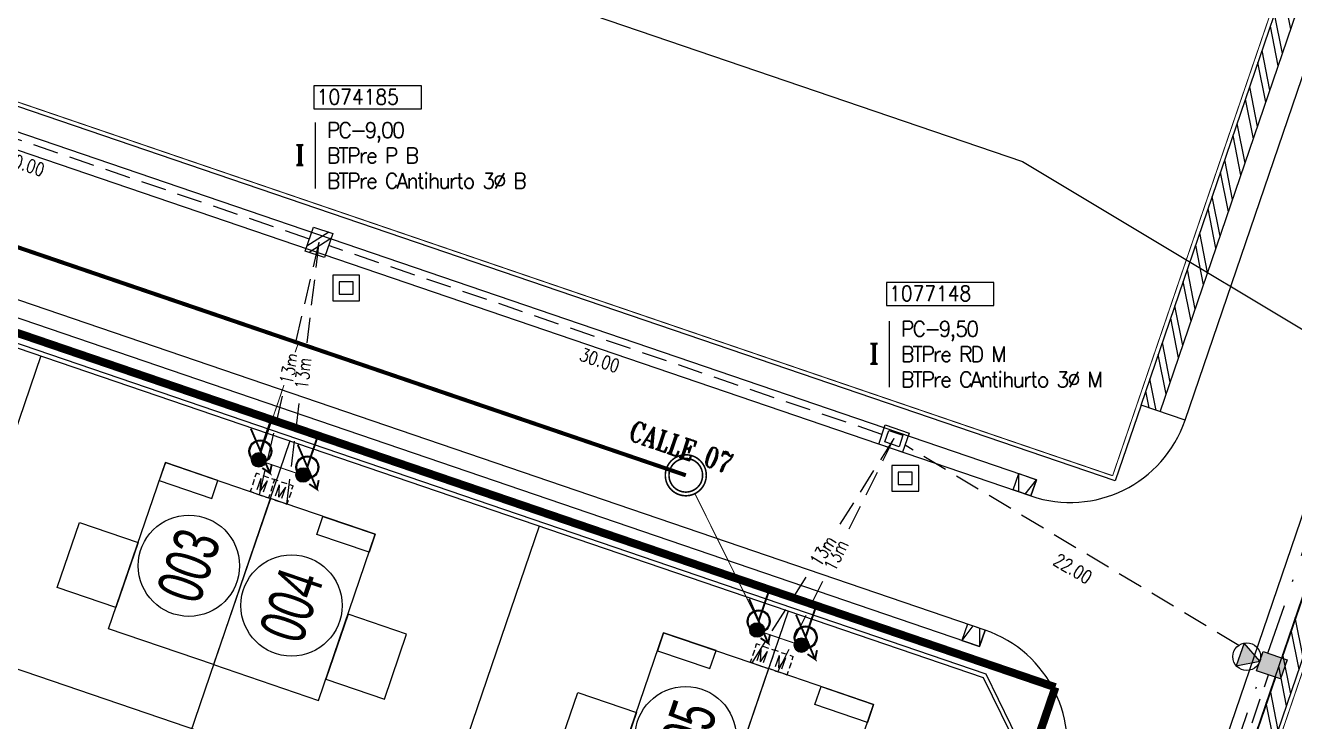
# Model space of a CAD drawing. Extents: x 0 to 336586, y 0 to 6284468.
# Drawn here: x 335317.4 to 335380.1, y 6277964.6 to 6277999 of the extents above; entities that cross this region are included whole.
import ezdxf
from ezdxf.enums import TextEntityAlignment as Align

# ---------------------------------------------------------------- set-up
doc = ezdxf.new("R2010")
doc.units = 0
doc.header["$LTSCALE"] = 5
for name, pattern in [('DASHDOTX2', [2, 1, -0.5, 0, -0.5]), ('DASHED', [0.75, 0.5, -0.25]), ('HIDDEN', [0.375, 0.25, -0.125])]:
    doc.linetypes.add(name, pattern=pattern)
for name, color, linetype in [('ACOM-P', 251, 'DASHED'), ('CALLES-URBANAS', 6, 'Continuous'), ('COTAS', 11, 'Continuous'), ('EQUIPOS', 240, 'Continuous'), ('EQUIPOS_E', 240, 'Continuous'), ('EQUIPOS_P', 240, 'Continuous'), ('ESTRUCTURAS', 42, 'Continuous'), ('ESTRUCTURAS_P', 42, 'Continuous'), ('GRILLA', 254, 'Continuous'), ('LAP_A_E', 100, 'Continuous'), ('LBT_A_P', 100, 'DASHED'), ('LINEA-EDIFICACION-URBANA', 21, 'Continuous'), ('LMT_A_E', 10, 'DASHDOTX2'), ('MUROS', 8, 'Continuous'), ('Numero', 42, 'Continuous'), ('PLANTA', 6, 'Continuous'), ('POSTES_E', 41, 'Continuous'), ('POSTES_P', 41, 'Continuous'), ('Prosan Agua Potable D. Arranque', 1, 'Continuous'), ('Prosan Agua Potable D. MAP', 5, 'Continuous'), ('Prosan Agua Potable P. Cañeria Proyectada', 1, 'Continuous'), ('Prosan Alcantarillado D. Union Domiciliaria', 4, 'Continuous'), ('Prosan Alcantarillado P. CI Proyectada', 1, 'Continuous'), ('Prosan Alcantarillado P. Colector Proyectado', 1, 'Continuous'), ('Prosan General Linea Oficial', 6, 'DASHDOTX2'), ('Prosan Pavimentación Dispositivo de Rodados Proyectado', 8, 'Continuous'), ('Prosan Pavimentación Vereda Existente', 8, 'Continuous'), ('Prosan Pavimentación Vereda Existente Hatch', 8, 'Continuous'), ('Prosan Pavimentación Vereda Proyectada', 8, 'Continuous'), ('PUNTO-DE-INTERES', 254, 'Continuous'), ('servicios', 6, 'Continuous'), ('TEXTO', 2, 'Continuous'), ('TEXTO-BT_P', 151, 'Continuous')]:
    doc.layers.add(name, color=color, linetype=linetype)
doc.styles.add('2mm', font='simplex.shx', dxfattribs={"width": 0.8, "height": 0.65})
doc.styles.add('ARIAL', font='arial.ttf', dxfattribs={"width": 0.82})
doc.styles.add('ROMANS', font='romans.shx', dxfattribs={"height": 1})
doc.styles.add('ROMANT', font='romant.shx', dxfattribs={"height": 2})
doc.styles.add('Swis-50', font='swissc.ttf', dxfattribs={"width": 0.85})
doc.dimstyles.new('ACOMETIDA 500', dxfattribs={"dimtxt": 0.65, "dimasz": 1.8, "dimexe": 1.25, "dimexo": 0.625, "dimtad": 0, "dimdec": 0, "dimtxsty": '2mm', "dimblk": 'NONE', "dimcen": 2.5, "dimse1": 1, "dimse2": 1, "dimclrd": 256, "dimclrt": 2, "dimadec": 0, "dimazin": 0, "dimtfac": 1, "dimtdec": 0, "dimtmove": 0, "dimatfit": 3, "dimldrblk": 'NONE', "dimfxl": 1, "dimtfill": 1, "dimlwd": -1, "dimarcsym": 2})
doc.dimstyles.new('GRILLA X 500', dxfattribs={"dimtxt": 0.5, "dimasz": 1.8, "dimexe": 1.25, "dimexo": 0.625, "dimtad": 0, "dimdec": 0, "dimtxsty": 'ROMANS', "dimblk": 'NONE', "dimcen": 2.5, "dimse1": 1, "dimse2": 1, "dimsd1": 1, "dimsd2": 1, "dimclrd": 256, "dimclrt": 256, "dimadec": 0, "dimazin": 0, "dimtfac": 1, "dimtdec": 0, "dimtmove": 0, "dimatfit": 3, "dimldrblk": 'NONE', "dimfxlon": 1, "dimtfill": 1, "dimlwd": -1, "dimarcsym": 2})
doc.dimstyles.new('VANO 500', dxfattribs={"dimtxt": 0.65, "dimasz": 1.8, "dimexe": 0, "dimexo": 8, "dimgap": 1.2, "dimtad": 0, "dimdec": 0, "dimzin": 0, "dimdsep": 46, "dimtxsty": '2mm', "dimblk": 'NONE', "dimcen": 0, "dimse1": 1, "dimse2": 1, "dimsd1": 1, "dimsd2": 1, "dimclrd": 7, "dimclrt": 2, "dimadec": 0, "dimazin": 0, "dimtfac": 1, "dimtdec": 0, "dimtofl": 0, "dimtmove": 0, "dimatfit": 3, "dimldrblk": 'NONE', "dimfxl": 1, "dimtfill": 1, "dimtolj": 1, "dimtzin": 0, "dimlwd": 25, "dimarcsym": 0})
pattern_1 = [(101.1514259075973, (398815.021874129, 6884201.188221465), (-0.9345162955458134, -0.1842160236226215), []), (101.1514259075973, (398815.2719743277, 6884201.561132399), (-0.9345162955458134, -0.1842160236226215), [])]

# ---------------------------------------------------------------- blocks, each defined once
blk = doc.blocks.new('A$C461B3DCE')
at = {"layer": 'Prosan Agua Potable D. MAP', "ltscale": 2}
h = blk.add_hatch(color=4, dxfattribs=at)
h.dxf.hatch_style = 1
edge = h.paths.add_edge_path()
edge.add_line((0.7710314885518511, 0.5448670548734738), (0.7504819952160025, 0.5306253450311521))
edge.add_arc((0.5218886427903211, 0.3768014163459124), 0.2755298927691394, 393.9372072948622, 430.8894317799293)
edge.add_arc((0.5219586611189867, 0.376749035538496), 0.2755564759331746, 70.90675392884668, 215.492820778389)
edge.add_line((0.2976038094080948, 0.2167606861423788), (0.2770543160722461, 0.2025189763000571))
edge.add_arc((0.5218886427903213, 0.3768014163459125), 0.3005298927691393, 70.88943177992928, 215.4447158899646, ccw=False)
edge.add_arc((0.5218886427903213, 0.3768014163459125), 0.3005298927691391, 394.0026343322039, 430.88943177992934, ccw=False)
h = blk.add_hatch(color=4, dxfattribs=at)
h.dxf.hatch_style = 1
edge = h.paths.add_edge_path()
edge.add_line((0.7622593604771488, 0.557190258923689), (0.7420747884321109, 0.5424359027211417))
edge.add_arc((0.521888642790321, 0.3768014163459126), 0.2755298927691394, 0, 36.95222448506712, ccw=False)
edge.add_arc((0.5218620722195667, 0.376884724929531), 0.2755564759331746, 215.3966110015403, 359.98267785108266, ccw=False)
edge.add_line((0.2972388881172841, 0.2172733325026044), (0.2770543160722462, 0.2025189763000571))
edge.add_arc((0.5218886427903211, 0.3768014163459128), 0.3005298927691393, 215.4447158899647, 360)
edge.add_arc((0.5218886427903211, 0.3768014163459128), 0.3005298927691391, 0, 36.88679744772544)
at = {"layer": 'Prosan Agua Potable D. MAP', "color": 4, "ltscale": 2, "const_width": 0.05}
blk.add_lwpolyline([(9.38084215e-08, 1.08246816e-07), (1.023286459401971, 0.7479937492063158), (0.9377070762315523, 0.5236589383472321), (1.023286459402515, 0.7479937492077511), (0.7832410503892931, 0.7426890532315298)], dxfattribs=at)
at = {"layer": 'Prosan Agua Potable D. MAP', "color": 4, "ltscale": 2}
for radius in [0.3005298927691391, 0.2755298927691391]:
    blk.add_circle((0.5218886427903211, 0.3768014163459128), radius, dxfattribs=at)
blk = doc.blocks.new('agua potable')
at = {"layer": 'Prosan Agua Potable D. Arranque', "color": 4, "const_width": 0.1}
for points in [[(335818.5739257123, 6282655.662708103), (335819.1020576586, 6282657.209785028)], [(335820.8911254836, 6282654.871676187), (335821.4192574295, 6282656.418753113)], [(335843.1796941787, 6282647.262936788), (335843.7078261249, 6282648.810013713)], [(335845.4968939498, 6282646.471904872), (335846.0250258958, 6282648.018981796)]]:
    blk.add_lwpolyline(points, dxfattribs=at)
at = {"layer": 'Prosan Agua Potable P. Cañeria Proyectada', "color": 4, "const_width": 0.4}
for points in [[(335785.0710327251, 6282668.827094503), (335781.940034807, 6282667.289748243), (335772.6086495307, 6282639.954967698), (335847.7035621382, 6282614.319511773), (335857.8317732408, 6282643.988464408)], [(335857.8317732405, 6282643.988464408), (335785.0710327253, 6282668.827094503)]]:
    blk.add_lwpolyline(points, dxfattribs=at)
at = {"layer": 'Prosan Agua Potable D. MAP', "color": 4, "ltscale": 20}
for p, xscale, yscale, zscale, rotation in [((335818.1023150593, 6282656.760492283), 1.885254132835699, 1.885254132835699, 1.885254132835699, 257.0827137300424), ((335820.4195148302, 6282655.969460364), 1.885254132835698, 1.885254132835698, 1.885254132835698, 257.0827137440164), ((335842.7080835256, 6282648.360720963), 1.885254132835699, 1.885254132835699, 1.885254132835699, 257.0827137300424), ((335845.0252832964, 6282647.569689048), 1.885254132835698, 1.885254132835698, 1.885254132835698, 257.0827137440164)]:
    blk.add_blockref('A$C461B3DCE', p, dxfattribs=dict(at, xscale=xscale, yscale=yscale, zscale=zscale, rotation=rotation))
blk = doc.blocks.new('UD')
at = {"layer": 'Prosan Alcantarillado D. Union Domiciliaria', "true_color": 0x57ffab}
h = blk.add_hatch(color=101, dxfattribs=at)
edge = h.paths.add_edge_path()
edge.add_arc((6.984919e-10, 0), 0.3200000000000001, 0, 360)
at = {"layer": 'Prosan Alcantarillado D. Union Domiciliaria', "color": 7}
for radius in [0.36, 0.3200000000000001]:
    blk.add_circle((6.984919e-10, 0), radius, dxfattribs=at)
at = {"layer": 'Prosan Alcantarillado D. Union Domiciliaria', "color": 7, "ltscale": 10, "style": 'ARIAL', "oblique": 359.9999998988733, "width": 1.199999998176862}
blk.add_text('C.I.', height=0.2121039574924962, dxfattribs=at).set_placement((0, 0), align=Align.MIDDLE_CENTER)
blk = doc.blocks.new('ALCANTARILLADO')
at = {"layer": 'Prosan Alcantarillado D. Union Domiciliaria', "color": 5, "ltscale": 20, "const_width": 0.05}
for points in [[(34.27158502714883, 6.587847407558002), (36.12400608399184, 12.0142146141734)], [(36.01266920675698, 5.593333527212963), (34.50322339759441, 6.108619184000418)], [(58.87735349358991, -1.811923907371238), (55.70699602166133, 4.575989505043253)], [(60.61843767318351, -2.80643778888043), (59.10899186405004, -2.291152131045237)]]:
    blk.add_lwpolyline(points, dxfattribs=at)
at = {"layer": 'Prosan Alcantarillado P. CI Proyectada', "color": 5, "ltscale": 2, "const_width": 0.078, "elevation": -499.809}
for points in [[(54.24473178478365, 5.482711876509711, 1), (56.26923739995982, 5.482711876509711, 1)], [(54.42673178469704, 5.482711876509711, 1), (56.08723739998823, 5.482711876509711, 1)]]:
    blk.add_lwpolyline(points, format="xyb", close=True, dxfattribs=at)
at = {"layer": 'Prosan Alcantarillado P. Colector Proyectado', "color": 5, "const_width": 0.2, "elevation": -499.809}
blk.add_lwpolyline([(55.25698459234263, 5.482711876509711), (-4.536487276905973, 25.89465270622168)], dxfattribs=at)
at = {"layer": 'Prosan Alcantarillado D. Union Domiciliaria', "color": 5, "ltscale": 20, "rotation": 164.1749875561904}
for p in [(34.16913708507491, 6.24273232719861), (36.35902486117993, 5.495161426020786), (58.77490555157419, -2.157038988778368), (60.96479332754825, -2.904609889141284)]:
    blk.add_blockref('UD', p, dxfattribs=at)
blk = doc.blocks.new('A$C5C7937C3')
at = {"layer": 'Prosan Pavimentación Dispositivo de Rodados Proyectado'}
for p, q in [((-0.6315782112360468, 6.903170517231955, -1.978999999999999), (-3.000010038471373, -8.76825652e-08, -1.978999999999999)), ((2.131585714683748, 6.903170517231955, -1.978999999999999), (4.500017541919078, -8.76825652e-08, -1.978999999999999))]:
    blk.add_line(p, q, dxfattribs=at)
at = {"layer": 'Prosan Pavimentación Dispositivo de Rodados Proyectado', "elevation": -1.978999999999999}
blk.add_lwpolyline([(4.500017541919078, 6.903170517231955), (-3.000010038489562, 6.903170517227408), (-3.000010038489562, -8.76825652e-08), (4.500017541919078, -8.76825652e-08)], close=True, dxfattribs=at)
blk = doc.blocks.new('A$C12F70A7C')
at = {"layer": 'MUROS'}
for points in [[(0, -8.672000000951812), (-5.476999999998952, -8.672000000951812), (-5.476999999998952, 0), (0, 0)], [(-2.738500000006752, 0), (-5.476999999998952, 0), (-5.476999999998952, -0.9399999999441206), (-2.738500000006752, -0.9399999999441206)], [(0, -8.672000000951812), (5.4769999999844, -8.672000000951812), (5.4769999999844, 0), (0, 0)], [(2.7384999999922, 0), (5.4769999999844, 0), (5.4769999999844, -0.9399999999441206), (2.7384999999922, -0.9399999999441206)], [(-5.476999999998952, -7.557999999960883), (-8.53499999998894, -7.557999999960883), (-8.53499999998894, -4.169999999925493), (-5.476999999998952, -4.169999999925493)], [(5.4769999999844, -7.557999999960883), (8.534999999974389, -7.557999999960883), (8.534999999974389, -4.169999999925493), (5.4769999999844, -4.169999999925493)]]:
    blk.add_lwpolyline(points, close=True, dxfattribs=at)
blk = doc.blocks.new('PLANTA')
at = {"layer": 'Prosan Pavimentación Vereda Existente Hatch'}
h = blk.add_hatch(dxfattribs=at)
h.set_pattern_fill('ANSI32', color=256, scale=0.1, angle=56.15142590759736, style=0)
h.set_pattern_definition(pattern_1)
h.paths.add_polyline_path([(335862.0600578288, 6282657.91948131), (335863.0064335393, 6282657.596413182), (335884.8683448549, 6282721.637338556), (335883.8675549295, 6282721.801009061)])
h = blk.add_hatch(dxfattribs=at)
h.set_pattern_fill('ANSI32', color=256, scale=0.1, angle=56.15142590759736, style=0)
h.set_pattern_definition(pattern_1)
h.paths.add_polyline_path([(335885.962184604, 6282689.864422089, 0.4142135623746002), (335883.8041300797, 6282688.804799199), (335857.634341649, 6282612.144646125, 0.4142135623718838), (335858.6939645394, 6282609.986591601), (335868.6042608989, 6282606.603473401, 0.0919958164870329), (335869.3487965127, 6282607.40597104), (335859.0170326669, 6282610.932967311, -0.4142135623731831), (335858.5807173591, 6282611.821577998), (335884.7505057899, 6282688.481731071, -0.4142135623708436), (335885.6391164763, 6282688.918046379), (335895.9708803227, 6282685.391050109, 0.0919958164701466), (335895.8724809645, 6282686.481303889)])
at = {"layer": 'CALLES-URBANAS', "flags": 128}
blk.add_lwpolyline([(335764.6056093313, 6282643.902243065), (335772.9246136165, 6282668.271417604, -0.4142135623730951), (335789.4273835081, 6282676.374416178), (335856.6200589357, 6282653.436579121, 0.4142135623730951), (335864.2367219626, 6282657.176424617), (335887.3160367231, 6282724.78353604)], format="xyb", dxfattribs=at)
blk.add_lwpolyline([(335856.4040532256, 6282612.564634691), (335882.5738416564, 6282689.224787764)], dxfattribs=at)
at = {"layer": 'CALLES-URBANAS'}
blk.add_lwpolyline([(335864.2367219626, 6282657.176424617), (335862.0600578289, 6282657.91948131), (335860.783938725, 6282654.181297255), (335775.610124803, 6282683.257428736), (335758.4552072286, 6282633.004878523), (335841.0779855381, 6282604.799604449), (335842.9139906376, 6282601.060350468), (335825.3846916452, 6282549.711110578), (335821.6454376644, 6282547.875105478), (335738.8333842127, 6282576.144993177), (335738.4457024597, 6282575.009342324), (335820.3072013961, 6282547.063949289), (335820.0325934876, 6282546.259529935)], dxfattribs=at)
at = {"layer": 'CALLES-URBANAS', "flags": 128}
blk.add_lwpolyline([(335779.5492435883, 6282666.009940711), (335772.1994436859, 6282644.479893303, 0.414213562374913), (335775.9392891819, 6282636.863230276), (335843.1319646093, 6282613.925393218, 0.4142135623730951), (335850.7486276363, 6282617.665238714), (335858.0984275387, 6282639.195286122, 0.4142135623730951), (335854.3585820426, 6282646.811949149), (335787.165906615, 6282669.749786207, 0.4142135623730951)], format="xyb", close=True, dxfattribs=at)
at = {"layer": 'LINEA-EDIFICACION-URBANA', "ltscale": 0.2}
for p, q in [((335807.7324568087, 6282660.351407989), (335798.0404129814, 6282631.960136681)), ((335820.0353410419, 6282656.15152233), (335810.3432972145, 6282627.760251023)), ((335778.2806760239, 6282654.55557176), (335852.0979814231, 6282629.356257808)), ((335832.3382252751, 6282651.951636672), (335822.6461814478, 6282623.560365364)), ((335844.6411095083, 6282647.751751013), (335834.949065681, 6282619.360479706))]:
    blk.add_line(p, q, dxfattribs=at)
blk.add_lwpolyline([(335848.1657245694, 6282617.837348776), (335844.5751951851, 6282616.074368702), (335776.111399244, 6282639.446133343), (335774.3484191701, 6282643.036662728), (335782.212913687, 6282666.074424576), (335785.8034430713, 6282667.837404651), (335854.2672390123, 6282644.465640009), (335856.0302190863, 6282640.875110625), (335848.1657245694, 6282617.837348776)], dxfattribs=at)
at = {"layer": 'Prosan General Linea Oficial', "ltscale": 0.2, "const_width": 0.05}
for points in [[(335883.6673969445, 6282721.833743162), (335860.6592772086, 6282654.435186022)], [(335860.6592772085, 6282654.435186022), (335775.4854632865, 6282683.511317505), (335758.201318461, 6282632.880217006)]]:
    blk.add_lwpolyline(points, dxfattribs=at)
blk.add_lwpolyline([(335893.651297443, 6282682.982869295), (335891.888317369, 6282686.57339868), (335887.778069725, 6282687.976530645), (335884.1875403405, 6282686.213550571), (335859.5222330923, 6282613.960531245), (335861.2852131663, 6282610.370001861), (335865.3954608103, 6282608.966869895), (335868.9859901948, 6282610.72984997)], close=True, dxfattribs=at)
at = {"layer": 'Prosan Pavimentación Vereda Existente'}
for points in [[(335862.0600578294, 6282657.91948131), (335883.8675549295, 6282721.801009061)], [(335863.0064335392, 6282657.596413182), (335884.8683448549, 6282721.637338556)], [(335857.634341649, 6282612.144646125), (335883.8041300797, 6282688.804799199)], [(335858.5807173591, 6282611.821577998), (335884.7505057901, 6282688.481731071)]]:
    blk.add_lwpolyline(points, dxfattribs=at)
at = {"layer": 'Prosan Pavimentación Vereda Proyectada'}
for points in [[(335856.6200589357, 6282653.436579121), (335856.8946668441, 6282654.240998475), (335776.3580939022, 6282681.734096131), (335759.978539834, 6282633.752847622), (335840.515112776, 6282606.259749965), (335840.8704877163, 6282607.300763246)], [(335854.3585820426, 6282646.811949149), (335854.0839741341, 6282646.007529795), (335786.8912987066, 6282668.945366853), (335787.1659066151, 6282669.749786207)], [(335858.0984275386, 6282639.195286122), (335855.921763405, 6282639.938342815), (335856.2462580684, 6282640.888897331), (335854.4102529687, 6282644.628151312), (335785.7896563659, 6282668.053443632), (335782.050402385, 6282666.217438533), (335774.132380188, 6282643.022876021), (335775.9683852876, 6282639.283622041), (335844.5889818905, 6282615.85832972), (335848.3282358714, 6282617.69433482), (335848.5719635027, 6282618.408295407), (335850.7486276362, 6282617.665238714)]]:
    blk.add_lwpolyline(points, dxfattribs=at)
at = {"layer": 'PUNTO-DE-INTERES', "color": 8}
for centre in [(335815.0433218309, 6282649.991873508), (335820.1122045304, 6282648.02729896), (335839.5733337845, 6282641.526275179)]:
    blk.add_circle(centre, 2.5, dxfattribs=at)
at = {"layer": 'Prosan Pavimentación Dispositivo de Rodados Proyectado', "yscale": 0.1231318257598217, "zscale": 0.1231318257598217}
for p, xscale, rotation in [((335856.370284436, 6282654.420009021, 0.2436778831786871), -0.1231318257598217, 161.1514259083288), ((335853.5595917324, 6282646.186540361, 0.2436778831786871), 0.1231318257598217, 341.1514259080773)]:
    blk.add_blockref('A$C5C7937C3', p, dxfattribs=dict(at, xscale=xscale, rotation=rotation))
at = {"layer": 'PUNTO-DE-INTERES', "xscale": -1, "rotation": 341.1514259085047}
for p in [(335819.0661270639, 6282653.312367092), (335819.0661270639, 6282653.312367092), (335819.0661270639, 6282653.312367092), (335843.6718955304, 6282644.912595775), (335843.6718955304, 6282644.912595775), (335843.6718955304, 6282644.912595775)]:
    blk.add_blockref('A$C12F70A7C', p, dxfattribs=at)
at = {"layer": 'PUNTO-DE-INTERES', "color": 8, "char_height": 2.25, "attachment_point": 5, "rotation": 71.15142590850466, "line_spacing_factor": 0.6, "style": 'Swis-50'}
for s, insert in [('\\fArial Narrow|b0|i0|c00|p39;\\H1x;\\W0.8;003', (335815.0380601281, 6282649.993669717)), ('\\fArial Narrow|b0|i0|c00|p39;\\H1x;\\W0.8;004', (335820.1082582531, 6282648.028646117)), ('\\fArial Narrow|b0|i0|c00|p39;\\H1x;\\W0.8;005', (335839.5621526661, 6282641.530092123))]:
    blk.add_mtext(s, dxfattribs=dict(at, insert=insert))
at = {"layer": 'TEXTO', "style": 'ROMANT', "width": 0.8}
blk.add_text('CALLE 07', height=1, rotation=341.1514259368298, dxfattribs=at).set_placement((335839.3477510983, 6282655.854855384), align=Align.MIDDLE_CENTER)
blk = doc.blocks.new('EM-BT_P')
at = {"layer": 'EQUIPOS'}
for p, q in [((-1.59583581811421, 0.990598165203636), (-1.59583581811421, 1.595838092819461)), ((-0.990595890498426, 1.595417830392476), (-1.59583581811421, 1.595417830392476)), ((-1.59583581811421, 0.4940551486930361), (-1.59583581811421, -0.4940706556385237)), ((-0.4940528739877835, 1.595417830392476), (0.4940729303437621, 1.595417830392476)), ((0.9906159468543903, 1.595417830392476), (1.595855874470174, 1.595417830392476)), ((1.595855874470174, 0.990598165203636), (1.595855874470174, 1.595838092819461)), ((1.595855874470174, 0.4940551486930361), (1.595855874470174, -0.4940706556385237)), ((-1.59583581811421, -0.9906136721491804), (-1.59583581811421, -1.595853599764949)), ((-0.990595890498426, -1.595433337337964), (-1.59583581811421, -1.595433337337964)), ((-0.4940528739877835, -1.595433337337964), (0.4940729303437621, -1.595433337337964)), ((0.9906159468543903, -1.595433337337964), (1.595855874470174, -1.595433337337964)), ((1.595855874470174, -0.9906136721491804), (1.595855874470174, -1.595853599764949))]:
    blk.add_line(p, q, dxfattribs=at)
at = {"layer": 'EQUIPOS', "style": 'ROMANS', "width": 0.8}
blk.add_text('M', height=1.98, dxfattribs=at).set_placement((-0.9147899827143248, -0.9896123134684556))
blk = doc.blocks.new('PC-11-5_E')
at = {"layer": 'POSTES_E'}
blk.add_lwpolyline([(-1.000007490111759, 1.250024174724103), (0.9999925098882407, 1.250024174724103), (0.9999925098882407, -1.249975825275897), (-1.000007490111759, -1.249975825275897)], close=True, dxfattribs=at)
blk.add_solid([(-1.000007490111759, 1.250024174724103), (0.9999925098882407, 1.250024174724103), (-1.000007490111759, -1.249975825275897), (0.9999925098882407, -1.249975825275897)], dxfattribs=at)
blk = doc.blocks.new('LUM-150W_E')
at = {"layer": 'EQUIPOS_E', "linetype": 'Continuous'}
blk.add_hatch(color=50, dxfattribs=at).paths.add_polyline_path([(-1.184300804563508, 2.052656395711328), (7.292464620271594e-05, 0.001260921570409357), (1.184446653855913, 2.052656395711328)])
at = {"layer": 'EQUIPOS_E', "color": 50, "linetype": 'Continuous', "flags": 128}
blk.add_lwpolyline([(-1.184300804563508, 2.052656395711328), (7.292464620266043e-05, 0.001260921570409579), (1.184446653855913, 2.052656395711328)], close=True, dxfattribs=at)
at = {"layer": 'EQUIPOS_E', "color": 50, "linetype": 'Continuous'}
blk.add_circle((7.29246462028279e-05, 1.368857904330984), 1.36885790627348, dxfattribs=at)
blk = doc.blocks.new('*D116')
at = {"layer": 'Defpoints', "color": 0, "linetype": 'HIDDEN', "ltscale": 0.25, "transparency": 16777216}
for p in [(335377.4067187991, 6277967.902758132), (335378.9259999059, 6277967.380266948), (335370.4701786963, 6277942.792733625)]:
    blk.add_point(p, dxfattribs=at)
at = {"layer": 'COTAS', "color": 2, "linetype": 'HIDDEN', "ltscale": 0.25, "transparency": 16777216, "insert": (335373.1788081934, 6277955.608991471), "char_height": 0.65, "attachment_point": 5, "rotation": 71.02155528032202, "style": '2mm', "bg_fill": 3, "box_fill_scale": 1.1, "bg_fill_color": 256, "bg_fill_true_color": 13158600, "bg_fill_transparency": 0}
blk.add_mtext('\\A1;26.00', dxfattribs=at)
blk = doc.blocks.new('_None')
blk = doc.blocks.new('*D117')
at = {"layer": 'Defpoints', "color": 0, "linetype": 'HIDDEN', "ltscale": 0.25, "transparency": 16777216}
for p in [(335385.8627634477, 6277992.490978355), (335387.3820562193, 6277991.968483948), (335378.9260125549, 6277967.380266587)]:
    blk.add_point(p, dxfattribs=at)
at = {"layer": 'COTAS', "color": 2, "linetype": 'HIDDEN', "ltscale": 0.25, "transparency": 16777216, "insert": (335381.6347416146, 6277980.196869674), "char_height": 0.65, "attachment_point": 5, "rotation": 71.02158193319326, "style": '2mm', "bg_fill": 3, "box_fill_scale": 1.1, "bg_fill_color": 256, "bg_fill_true_color": 13158600, "bg_fill_transparency": 0}
blk.add_mtext('\\A1;26.00', dxfattribs=at)
blk = doc.blocks.new('PC-11-5-R_P')
at = {"layer": 'POSTES_P'}
for points in [[(-0.9999657893680478, 1.250017720109184), (1.000034210631952, 1.250017720109184), (1.000034210631952, -1.249982279890816), (-0.9999657893680478, -1.249982279890816)], [(-0.6076441962093213, 0.7368020719475794), (0.607712617473112, 0.7368020719475794), (0.607712617473112, -0.7367666317292105), (-0.6076441962093213, -0.7367666317292105)]]:
    blk.add_lwpolyline(points, close=True, dxfattribs=at)
blk = doc.blocks.new('PC-9_P')
at = {"layer": 'POSTES_E'}
for p, q in [((0.6083982158431285, 1.249984817137545), (-1.000003517699549, -0.7605173497908027)), ((0.9999964823004506, 0.728340590182853), (-0.5826881361359098, -1.250015182862455))]:
    blk.add_line(p, q, dxfattribs=at)
blk.add_lwpolyline([(-1.000003517699549, 1.249984817137545), (0.9999964823004506, 1.249984817137545), (0.9999964823004506, -1.250015182862455), (-1.000003517699549, -1.250015182862455)], close=True, dxfattribs=at)
blk = doc.blocks.new('*D134')
at = {"layer": 'Defpoints', "color": 0, "linetype": 'HIDDEN', "ltscale": 0.25, "transparency": 16777216}
for p in [(335303.4836441115, 6277997.95990749), (335331.8746460334, 6277988.267080019), (335331.5400719971, 6277987.287088151)]:
    blk.add_point(p, dxfattribs=at)
at = {"layer": 'COTAS', "color": 2, "linetype": 'HIDDEN', "ltscale": 0.25, "transparency": 16777216, "insert": (335317.3445710361, 6277992.133501886), "char_height": 0.65, "attachment_point": 5, "rotation": 341.14984330161224, "style": '2mm', "bg_fill": 3, "box_fill_scale": 1.1, "bg_fill_color": 256, "bg_fill_true_color": 13158600, "bg_fill_transparency": 0}
blk.add_mtext('\\A1;30.00', dxfattribs=at)
blk = doc.blocks.new('*D135')
at = {"layer": 'Defpoints', "color": 0, "ltscale": 0.5, "transparency": 16777216}
for p in [(335331.8746460329, 6277988.267080019), (335360.2657232557, 6277978.574242883), (335359.9311443144, 6277977.594236648)]:
    blk.add_point(p, dxfattribs=at)
at = {"layer": 'COTAS', "color": 2, "ltscale": 0.5, "transparency": 16777216, "insert": (335345.7356081561, 6277982.4406624), "char_height": 0.65, "attachment_point": 5, "rotation": 341.14984330160166, "style": '2mm', "bg_fill": 3, "box_fill_scale": 1.1, "bg_fill_color": 256, "bg_fill_true_color": 13158600, "bg_fill_transparency": 0}
blk.add_mtext('\\A1;30.00', dxfattribs=at)
blk = doc.blocks.new('*D136')
at = {"layer": 'Defpoints', "color": 0, "linetype": 'HIDDEN', "ltscale": 0.25, "transparency": 16777216}
for p in [(335360.2656561891, 6277978.57426578), (335378.9260125551, 6277967.380266588), (335378.4315093425, 6277966.555931512)]:
    blk.add_point(p, dxfattribs=at)
at = {"layer": 'COTAS', "color": 2, "linetype": 'HIDDEN', "ltscale": 0.25, "transparency": 16777216, "insert": (335369.1013311599, 6277972.152931109), "char_height": 0.65, "attachment_point": 5, "rotation": 329.041243664907, "style": '2mm', "bg_fill": 3, "box_fill_scale": 1.1, "bg_fill_color": 256, "bg_fill_true_color": 13158600, "bg_fill_transparency": 0}
blk.add_mtext('\\A1;22.00', dxfattribs=at)
blk = doc.blocks.new('*D235')
at = {"layer": 'ACOM-P', "ltscale": 0.5, "transparency": 16777216}
for p, q in [((335331.8746546227, 6277988.267067205), (335330.7113832466, 6277983.340963602)), ((335328.9307627236, 6277975.800572467), (335330.0940340997, 6277980.726676069))]:
    blk.add_line(p, q, dxfattribs=at)
at = {"layer": 'Defpoints', "color": 0, "ltscale": 0.5, "transparency": 16777216}
for p in [(335331.8746530092, 6277988.267067586), (335331.8746546227, 6277988.267067205), (335328.93076111, 6277975.800572848)]:
    blk.add_point(p, dxfattribs=at)
at = {"layer": 'ACOM-P', "color": 2, "ltscale": 0.5, "transparency": 16777216, "insert": (335330.4027086725, 6277982.033819836), "char_height": 0.65, "attachment_point": 5, "rotation": 76.7133313752178, "style": '2mm', "bg_fill": 3, "box_fill_scale": 1.1, "bg_fill_color": 256, "bg_fill_true_color": 13158600, "bg_fill_transparency": 0}
blk.add_mtext('13m', dxfattribs=at)
blk = doc.blocks.new('*D236')
at = {"layer": 'ACOM-P', "ltscale": 0.5, "transparency": 16777216}
for p, q in [((335331.8746031389, 6277988.267073352), (335331.2456713431, 6277983.135002701)), ((335330.2899931665, 6277975.336688234), (335330.9189249625, 6277980.468758886))]:
    blk.add_line(p, q, dxfattribs=at)
at = {"layer": 'Defpoints', "color": 0, "ltscale": 0.5, "transparency": 16777216}
for p in [(335331.8746545858, 6277988.267067048), (335330.2899931665, 6277975.336688234), (335330.2900446134, 6277975.336681929)]:
    blk.add_point(p, dxfattribs=at)
at = {"layer": 'ACOM-P', "color": 2, "ltscale": 0.5, "transparency": 16777216, "insert": (335331.0822981526, 6277981.801880793), "char_height": 0.65, "attachment_point": 5, "rotation": 83.01327820678456, "style": '2mm', "bg_fill": 3, "box_fill_scale": 1.1, "bg_fill_color": 256, "bg_fill_true_color": 13158600, "bg_fill_transparency": 0}
blk.add_mtext('13m', dxfattribs=at)
blk = doc.blocks.new('*D239')
at = {"layer": 'ACOM-P', "ltscale": 0.5, "transparency": 16777216}
for p, q in [((335360.2656833027, 6277978.574269902), (335357.997059572, 6277974.020099284)), ((335354.5307101184, 6277967.061542599), (335356.799333849, 6277971.615713215))]:
    blk.add_line(p, q, dxfattribs=at)
at = {"layer": 'Defpoints', "color": 0, "ltscale": 0.5, "transparency": 16777216}
for p in [(335360.2656533304, 6277978.574284832), (335354.5306801456, 6277967.061557529), (335354.5307101184, 6277967.061542599)]:
    blk.add_point(p, dxfattribs=at)
at = {"layer": 'ACOM-P', "color": 2, "ltscale": 0.5, "transparency": 16777216, "insert": (335357.3981967107, 6277972.817906249), "char_height": 0.65, "attachment_point": 5, "rotation": 63.520175830421174, "style": '2mm', "bg_fill": 3, "box_fill_scale": 1.1, "bg_fill_color": 256, "bg_fill_true_color": 13158600, "bg_fill_transparency": 0}
blk.add_mtext('13m', dxfattribs=at)
blk = doc.blocks.new('*D240')
at = {"layer": 'ACOM-P', "ltscale": 0.5, "transparency": 16777216}
for p, q in [((335360.2656566966, 6277978.574282702), (335357.4795401953, 6277974.170234581)), ((335353.2573176632, 6277967.496116256), (335356.0434341645, 6277971.900164375))]:
    blk.add_line(p, q, dxfattribs=at)
at = {"layer": 'Defpoints', "color": 0, "ltscale": 0.5, "transparency": 16777216}
for p in [(335360.2656533299, 6277978.574284831), (335360.2656566966, 6277978.574282702), (335353.2573142969, 6277967.496118385)]:
    blk.add_point(p, dxfattribs=at)
at = {"layer": 'ACOM-P', "color": 2, "ltscale": 0.5, "transparency": 16777216, "insert": (335356.7614871794, 6277973.035199479), "char_height": 0.65, "attachment_point": 5, "rotation": 57.681480063272986, "style": '2mm', "bg_fill": 3, "box_fill_scale": 1.1, "bg_fill_color": 256, "bg_fill_true_color": 13158600, "bg_fill_transparency": 0}
blk.add_mtext('13m', dxfattribs=at)
blk = doc.blocks.new('CA 3Ø-P')
at = {"layer": 'ESTRUCTURAS'}
for points in [[(-1.307126184576191, -1.266878571361303), (1.346075665089302, -1.266878571361303), (1.346075665089302, 1.246819127351046), (-1.307126184576191, 1.246819127351046)], [(-0.676001158892177, -0.6099489843472838), (0.7149506394052878, -0.6099489843472838), (0.7149506394052878, 0.5898895403370261), (-0.676001158892177, 0.5898895403370261)]]:
    blk.add_lwpolyline(points, close=True, dxfattribs=at)
blk = doc.blocks.new('*D440')
at = {"layer": 'Defpoints', "color": 0, "ltscale": 0.5, "transparency": 16777216}
for p in [(335402.3497128253, 6277986.733224559), (335398.5975279866, 6277900), (0, 0)]:
    blk.add_point(p, dxfattribs=at)
at = {"layer": 'GRILLA', "ltscale": 0.5, "transparency": 16777216, "insert": (335402.3497128243, 6277991.143938844), "char_height": 1, "attachment_point": 5, "rotation": 90, "style": 'ROMANS', "bg_fill": 3, "box_fill_scale": 1.1, "bg_fill_color": 256, "bg_fill_true_color": 13158600, "bg_fill_transparency": 0}
blk.add_mtext('X-335399', dxfattribs=at)

msp = doc.modelspace()

# ---------------------------------------------------------------- linework, layer by layer
at = {"layer": 'LAP_A_E', "ltscale": 0.5}
for points in [[(335379.4434983353, 6277967.731937801), (335387.7366715908, 6277991.846529292)], [(335370.9874002766, 6277943.143599465), (335379.1182850825, 6277966.786294379)]]:
    msp.add_lwpolyline(points, dxfattribs=at)
at = {"layer": 'LBT_A_P', "ltscale": 0.5}
for points in [[(335331.4014595252, 6277988.428618031), (335304.0751178785, 6277997.757957534)], [(335359.6741685115, 6277978.776202411), (335332.34783192, 6277988.105540189)], [(335377.2905337277, 6277968.361361304), (335360.8138130923, 6277978.245453521)], [(335370.6327849051, 6277943.265554122), (335378.7633932797, 6277966.907445239)]]:
    msp.add_lwpolyline(points, dxfattribs=at)
at = {"layer": 'LMT_A_E', "ltscale": 0.5}
for points in [[(335378.7337147291, 6277967.974239518), (335387.0274408474, 6277992.090438604)], [(335370.2781695335, 6277943.387508778), (335378.4085014767, 6277967.028596098)]]:
    msp.add_lwpolyline(points, dxfattribs=at)

# ---------------------------------------------------------------- block references
at = {"layer": 'EQUIPOS_E', "ltscale": 5, "xscale": 0.5, "yscale": 0.5, "zscale": 0.5, "rotation": 71.02155528695087}
msp.add_blockref('LUM-150W_E', (335378.3355872317, 6277967.581817169), dxfattribs=at)
at = {"layer": 'EQUIPOS_P', "ltscale": 5, "xscale": 0.3, "yscale": 0.3, "zscale": 0.3, "rotation": 341.1514259146094}
for p in [(335329.0853883611, 6277976.253537626), (335329.9915909407, 6277975.944316787), (335353.7791048173, 6277967.823743146), (335354.685307397, 6277967.514522307)]:
    msp.add_blockref('EM-BT_P', p, dxfattribs=at)
at = {"layer": 'PLANTA'}
msp.add_blockref('PLANTA', (-489.5943777723587, -4677.696606804617), dxfattribs=at)
at = {"layer": 'POSTES_E', "ltscale": 5, "xscale": 0.5, "yscale": 0.5, "zscale": 0.5, "rotation": 71.15142590787066}
msp.add_blockref('PC-11-5_E', (335378.9260125551, 6277967.380266588), dxfattribs=at)
at = {"layer": 'POSTES_P', "ltscale": 5, "xscale": 0.5, "yscale": 0.5, "zscale": 0.5}
for name, p, rotation in [('PC-9_P', (335331.8746501503, 6277988.267086635), 341.1498577975368), ('PC-11-5-R_P', (335360.265656189, 6277978.574265781), 71.15142590585671)]:
    msp.add_blockref(name, p, dxfattribs=dict(at, rotation=rotation))
at = {"layer": 'servicios', "color": 1}
msp.add_blockref('ALCANTARILLADO', (335294.7307215866, 6277971.279013176), dxfattribs=at)
at = {"layer": 'servicios'}
msp.add_blockref('agua potable', (-489.5943777723587, -4677.696606804617), dxfattribs=at)

# ---------------------------------------------------------------- next in the draw order: dimensions: what is measured, and where the dimension line sits
at = {"layer": 'COTAS', "linetype": 'HIDDEN', "ltscale": 0.25}
for p1, p2, distance, picture, middle in [((335303.4836441116, 6277997.95990749), (335331.874646033, 6277988.267080019), -1.0355307079516138, '*D134', (335317.3445710361, 6277992.133501886)), ((335370.4701786965, 6277942.792733626), (335378.925999906, 6277967.380266949), 1.6066151120249914, '*D116', (335373.1788081934, 6277955.608991471))]:
    dim = msp.add_aligned_dim(p1=p1, p2=p2, distance=distance, dimstyle='VANO 500', override={"dimpost": '.00', "dimsah": 1}, dxfattribs=at)
    dim.commit()
    dim.dimension.update_dxf_attribs({"geometry": picture, "text_midpoint": middle})

# ---------------------------------------------------------------- next in the draw order: linework, layer by layer
at = {"layer": 'LBT_A_P', "ltscale": 0.5}
msp.add_lwpolyline([(335378.3778421914, 6277967.709104259), (335378.3670141306, 6277967.71559982)], dxfattribs=at)
at = {"layer": 'TEXTO-BT_P', "ltscale": 0.5}
msp.add_lwpolyline([(335331.6852871304, 6277994.177561748), (335331.6852871304, 6277990.929161663)], dxfattribs=at)

# ---------------------------------------------------------------- next in the draw order: texts
at = {"layer": 'TEXTO-BT_P', "ltscale": 0.5, "style": 'ROMANT'}
msp.add_text('I', height=0.9999999975, dxfattribs=at).set_placement((335330.9295083882, 6277992.576613443), align=Align.MIDDLE_CENTER)
at = {"layer": 'TEXTO-BT_P', "ltscale": 0.5, "insert": (335332.2586933983, 6277992.554008812), "char_height": 0.7499999981250001, "attachment_point": 4, "style": 'ROMANS', "bg_fill": 3, "box_fill_scale": 1.3, "bg_fill_color": 256, "bg_fill_transparency": 0}
msp.add_mtext('{\\T0.8;PC-9,00\\PBTPre P B\\PBTPre CAntihurto 3Ø B}', dxfattribs=at)

# ---------------------------------------------------------------- next in the draw order: dimensions: what is measured, and where the dimension line sits
at = {"layer": 'COTAS', "linetype": 'HIDDEN', "ltscale": 0.25}
dim = msp.add_aligned_dim(p1=(335378.9260125551, 6277967.380266588), p2=(335387.3820562191, 6277991.968483948), distance=1.6066271907369964, dimstyle='VANO 500', override={"dimpost": '.00', "dimsah": 1}, dxfattribs=at)
dim.commit()
dim.dimension.update_dxf_attribs({"geometry": '*D117', "text_midpoint": (335381.6347416146, 6277980.196869674)})
at = {"layer": 'COTAS', "ltscale": 0.5}
dim = msp.add_linear_dim(base=(335359.9311443144, 6277977.594236648), p1=(335331.874646033, 6277988.267080019), p2=(335360.2657232559, 6277978.574242884), angle=161.1498433016017, dimstyle='VANO 500', override={"dimpost": '.00', "dimsah": 1, "dimtmove": 1}, dxfattribs=at)
dim.commit()
dim.dimension.update_dxf_attribs({"geometry": '*D135', "text_midpoint": (335345.7356081561, 6277982.4406624)})

# ---------------------------------------------------------------- next in the draw order: linework, layer by layer
at = {"layer": 'TEXTO-BT_P', "ltscale": 0.5}
msp.add_lwpolyline([(335360.0358947236, 6277984.366475123), (335360.0358947236, 6277981.118075038)], dxfattribs=at)

# ---------------------------------------------------------------- next in the draw order: block references
at = {"layer": 'ESTRUCTURAS_P', "xscale": 0.5, "yscale": 0.5, "zscale": 0.5}
msp.add_blockref('CA 3Ø-P', (335333.2065919793, 6277986.015691689), dxfattribs=at)

# ---------------------------------------------------------------- next in the draw order: texts
at = {"layer": 'TEXTO-BT_P', "ltscale": 0.5, "style": 'ROMANT'}
msp.add_text('I', height=0.9999999975, dxfattribs=at).set_placement((335359.2801159814, 6277982.765526818), align=Align.MIDDLE_CENTER)
at = {"layer": 'TEXTO-BT_P', "ltscale": 0.5, "insert": (335360.6093009915, 6277982.742922187), "char_height": 0.7499999981250001, "attachment_point": 4, "style": 'ROMANS', "bg_fill": 3, "box_fill_scale": 1.3, "bg_fill_color": 256, "bg_fill_transparency": 0}
msp.add_mtext('{\\T0.8;PC-9,50\\PBTPre RD M\\PBTPre CAntihurto 3Ø M}', dxfattribs=at)

# ---------------------------------------------------------------- next in the draw order: dimensions: what is measured, and where the dimension line sits
at = {"layer": 'ACOM-P', "ltscale": 0.5}
dim = msp.add_aligned_dim(p1=(335328.93076111, 6277975.800572847), p2=(335331.8746530091, 6277988.267067585), distance=-1.6577111727877875e-06, dimstyle='ACOMETIDA 500', override={"dimpost": 'm', "dimsah": 1}, dxfattribs=at)
dim.commit()
dim.dimension.update_dxf_attribs({"geometry": '*D235', "text_midpoint": (335330.4027086725, 6277982.033819836)})
at = {"layer": 'COTAS', "linetype": 'HIDDEN', "ltscale": 0.25}
dim = msp.add_aligned_dim(p1=(335360.265656189, 6277978.574265781), p2=(335378.9260125551, 6277967.380266588), distance=-0.9612813035862288, dimstyle='VANO 500', override={"dimpost": '.00', "dimsah": 1}, dxfattribs=at)
dim.commit()
dim.dimension.update_dxf_attribs({"geometry": '*D136', "text_midpoint": (335369.1013311599, 6277972.152931109)})

# ---------------------------------------------------------------- next in the draw order: dimensions: what is measured, and where the dimension line sits
at = {"layer": 'ACOM-P', "ltscale": 0.5}
for p1, p2, distance, picture, middle in [((335331.8746545857, 6277988.267067047), (335330.2900446134, 6277975.336681928), -5.183192930546852e-05, '*D236', (335331.0822981526, 6277981.801880793)), ((335360.2656533303, 6277978.574284831), (335354.5306801459, 6277967.061557528), 3.348435891200969e-05, '*D239', (335357.3981967107, 6277972.817906249))]:
    dim = msp.add_aligned_dim(p1=p1, p2=p2, distance=distance, dimstyle='ACOMETIDA 500', override={"dimpost": 'm', "dimsah": 1}, dxfattribs=at)
    dim.commit()
    dim.dimension.update_dxf_attribs({"geometry": picture, "text_midpoint": middle})

# ---------------------------------------------------------------- next in the draw order: dimensions: what is measured, and where the dimension line sits
dim = msp.add_aligned_dim(p1=(335353.2573142973, 6277967.496118386), p2=(335360.2656533303, 6277978.574284831), distance=-3.983013721839538e-06, dimstyle='ACOMETIDA 500', override={"dimpost": 'm', "dimsah": 1}, dxfattribs=at)
dim.commit()
dim.dimension.update_dxf_attribs({"geometry": '*D240', "text_midpoint": (335356.7614871794, 6277973.035199479)})

# ---------------------------------------------------------------- next in the draw order: linework, layer by layer
at = {"layer": 'COTAS', "ltscale": 0.5}
msp.add_lwpolyline([(335273.2449722929, 6277946.597744119), (335267.3571546845, 6277966.999176499), (335277.7248931585, 6277997.369785791), (335300.8194308499, 6278014.71968681), (335336.721179358, 6278002.46203427), (335366.6175755429, 6277992.255808387), (335386.6423173719, 6277980.243332087)], dxfattribs=at)

# ---------------------------------------------------------------- next in the draw order: block references
at = {"layer": 'ESTRUCTURAS_P', "xscale": 0.5, "yscale": 0.5, "zscale": 0.5}
msp.add_blockref('CA 3Ø-P', (335360.8141724661, 6277976.616651061), dxfattribs=at)

# ---------------------------------------------------------------- next in the draw order: dimensions: what is measured, and where the dimension line sits
at = {"layer": 'GRILLA', "ltscale": 0.5}
dim = msp.add_ordinate_dim(feature_location=(335398.5975279866, 6277900), offset=(3.7521848386968486, 86.733224558644), dtype=1, origin=(0, 0), dimstyle='GRILLA X 500', override={"dimpost": 'X-<>', "dimsah": 1}, dxfattribs=at)
dim.commit()
dim.dimension.update_dxf_attribs({"geometry": '*D440', "text_midpoint": (335402.3497128243, 6277991.143938844)})

# ---------------------------------------------------------------- next in the draw order: linework, layer by layer
at = {"layer": 'Numero'}
for points in [[(335331.6255322666, 6277994.859180243), (335336.9306950805, 6277994.859180243), (335336.9306950805, 6277995.992341124), (335331.6255322666, 6277995.992341124)], [(335359.8918943978, 6277985.152520842), (335365.1970572118, 6277985.152520842), (335365.1970572118, 6277986.285681724), (335359.8918943978, 6277986.285681724)]]:
    msp.add_lwpolyline(points, close=True, dxfattribs=at)

# ---------------------------------------------------------------- next in the draw order: texts
at = {"layer": 'Numero', "style": 'ROMANS', "width": 0.9}
for s, p in [('1074185', (335331.7649557331, 6277995.072530601)), ('1077148', (335360.0313178643, 6277985.3658712))]:
    msp.add_text(s, height=0.75, dxfattribs=at).set_placement(p)

doc.saveas('drawing.dxf')
